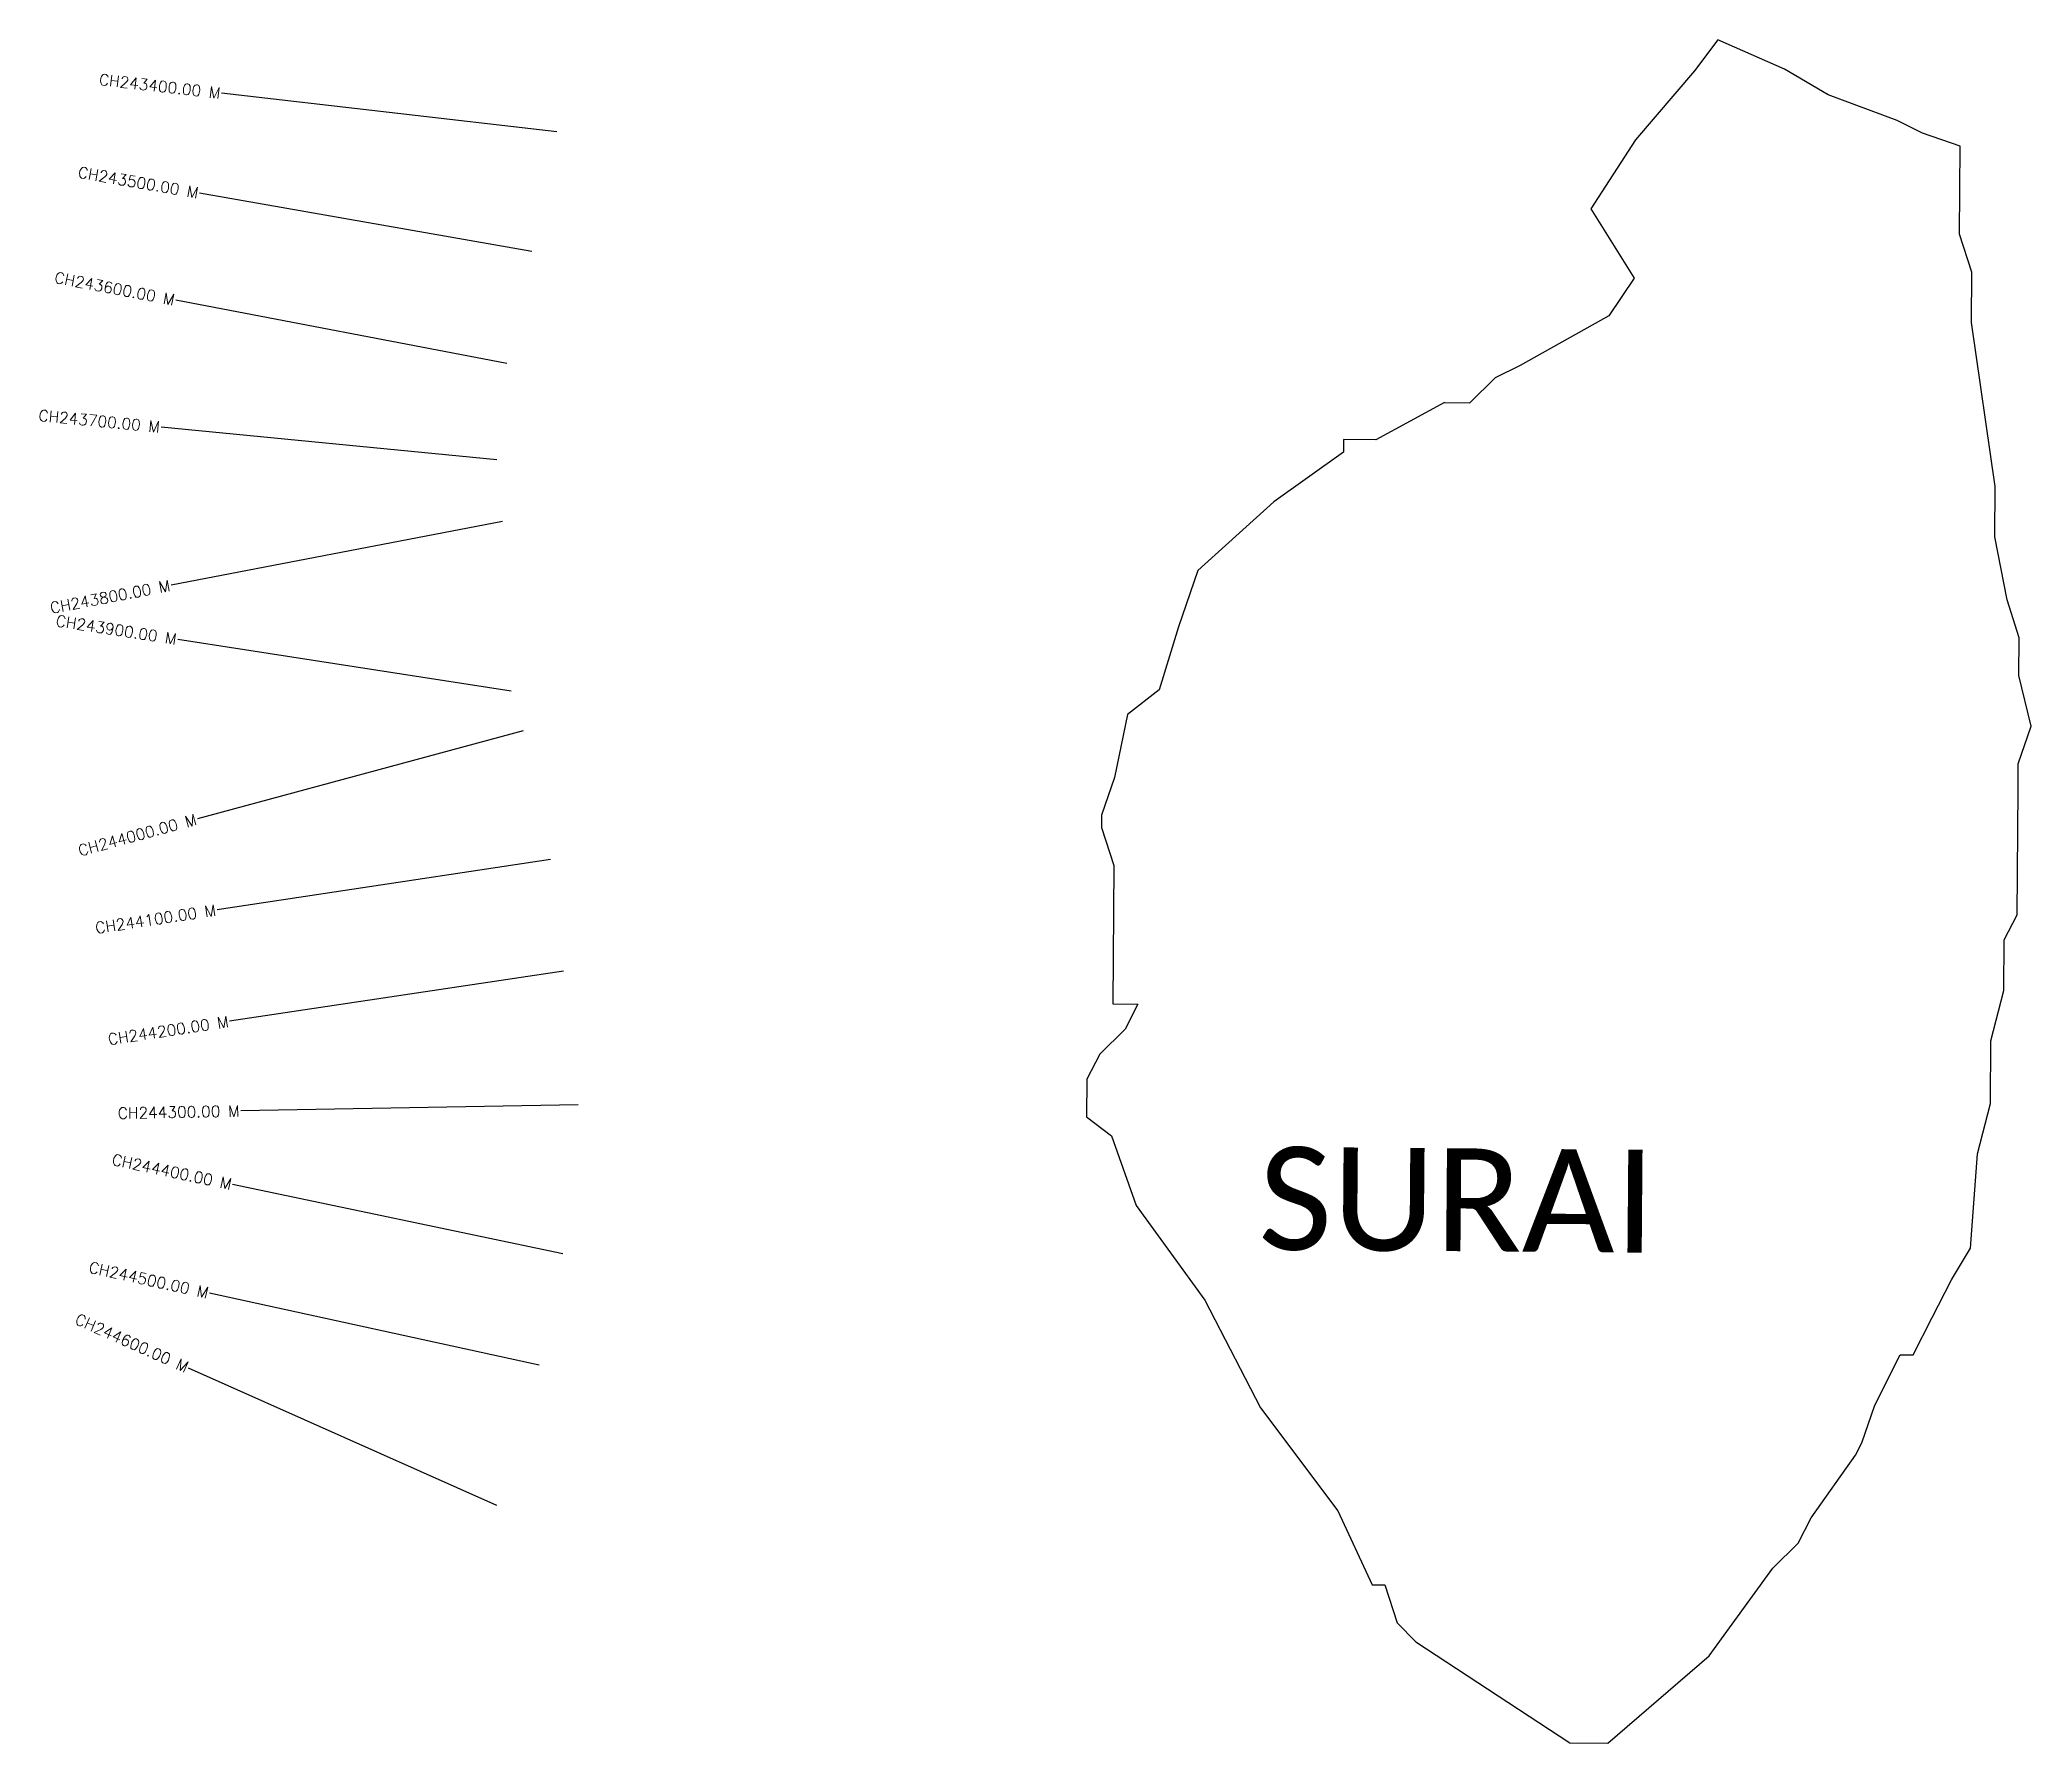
# Model space of a CAD drawing. Header units: metres. Extents: x 279198 to 280968, y 2047120 to 2048635.
import ezdxf
from ezdxf.enums import TextEntityAlignment as Align

# ---------------------------------------------------------------- set-up
doc = ezdxf.new("R2010")
doc.units = ezdxf.units.M
for name, color, linetype in [('CS', 134, 'Continuous'), ('CSMark', 6, 'Continuous'), ('village', 3, 'Continuous'), ('VILLAGE NAME', 250, 'Continuous')]:
    doc.layers.add(name, color=color, linetype=linetype)
doc.styles.get("Standard").update_dxf_attribs({"font": 'simplex.shx'})

msp = doc.modelspace()

# ---------------------------------------------------------------- linework, layer by layer
at = {"color": 6, "flags": 128}
msp.add_lwpolyline([(280446.6, 2048312.1), (280469, 2048311.9)], dxfattribs=at)
at = {"layer": 'CS'}
for p, q in [((279657.2, 2048552.7), (279359.1, 2048587)), ((279635.1, 2048446.5), (279339.6, 2048498.2)), ((279613, 2048346.7), (279318.4, 2048403)), ((279603.9, 2048261.2), (279305.4, 2048290.2)), ((279609, 2048206.2), (279314.3, 2048149.8)), ((279616.7, 2048055.5), (279320.2, 2048101.5)), ((279627.3, 2048020.3), (279337.7, 2047942)), ((279651.8, 2047905.9), (279355.2, 2047861.2)), ((279663.1, 2047806.5), (279366.4, 2047762)), ((279676.3, 2047687.9), (279376.3, 2047682.4)), ((279662.6, 2047555.2), (279369, 2047616.9)), ((279641.5, 2047456.2), (279348.5, 2047520.3)), ((279604.1, 2047331.7), (279329.9, 2047453.6))]:
    msp.add_line(p, q, dxfattribs=at)
at = {"layer": 'village', "color": 6}
msp.add_lwpolyline([(280446.6, 2048312.1), (280385.5, 2048279), (280356.9, 2048279.2), (280356.8, 2048268), (280295, 2048223.8), (280227.3, 2048162.8), (280210.2, 2048112.6), (280192.9, 2048056.8), (280164.8, 2048034.7), (280153.2, 2047978.8), (280141.7, 2047945.4), (280141.6, 2047934.2), (280152.6, 2047900.5), (280151.6, 2047777.5), (280173.9, 2047777.3), (280162.6, 2047755), (280140, 2047732.8), (280128.7, 2047710.6), (280128.4, 2047677), (280150.6, 2047660.1), (280172.5, 2047598.4), (280233.4, 2047514), (280282.9, 2047418.5), (280351.8, 2047326.9), (280382.4, 2047261.1), (280393.6, 2047261), (280404.5, 2047227.4), (280421.1, 2047210.5), (280558.2, 2047120.5), (280591.8, 2047120.3), (280682, 2047198), (280738.6, 2047275.9), (280761.1, 2047298.2), (280772.5, 2047320.5), (280812.1, 2047376.2), (280817.8, 2047387.3), (280829.3, 2047420.8), (280851.9, 2047465.4), (280863.2, 2047465.4), (280880.2, 2047498.8), (280897.3, 2047532.3), (280914.3, 2047560.2), (280920.6, 2047644.1), (280932.1, 2047688.8), (280932.5, 2047744.8), (280944.1, 2047789.5), (280944.4, 2047834.3), (280955.8, 2047856.6), (280956.7, 2047968.5), (280956.8, 2047990.9), (280968.3, 2048024.4), (280957.4, 2048069.3), (280957.7, 2048102.9), (280946.8, 2048136.6), (280936, 2048192.7), (280936.3, 2048237.5), (280915.1, 2048383.2), (280915.4, 2048428), (280904.4, 2048461.7), (280905, 2048540), (280871.5, 2048551.5), (280849.2, 2048562.9), (280787.8, 2048585.7), (280748.8, 2048608.4), (280689.7, 2048634.5), (280668.8, 2048607.1), (280616.3, 2048545.6), (280576.7, 2048484.4), (280615.3, 2048422.6), (280592.7, 2048389.2), (280514, 2048345.1), (280491.6, 2048334.1), (280469, 2048311.9)], dxfattribs=at)

# ---------------------------------------------------------------- texts
at = {"layer": 'CSMark'}
for s, rotation, p in [('CH243400.00 M', 353.4319, (279358.1, 2048587.1)), ('CH243500.00 M', 350.0758, (279338.6, 2048498.4)), ('CH243600.00 M', 349.1862, (279317.4, 2048403.2)), ('CH243700.00 M', 354.4479, (279304.4, 2048290.3)), ('CH243800.00 M', 10.8312, (279313.4, 2048149.6)), ('CH243900.00 M', 351.1751, (279319.2, 2048101.7)), ('CH244000.00 M', 15.1275, (279336.7, 2047941.8)), ('CH244100.00 M', 8.5816, (279354.2, 2047861)), ('CH244200.00 M', 8.517, (279365.5, 2047761.9)), ('CH244300.00 M', 1.0486, (279375.3, 2047682.3)), ('CH244400.00 M', 348.1309, (279368.1, 2047617.1)), ('CH244500.00 M', 347.6736, (279347.5, 2047520.5)), ('CH244600.00 M', 336.0342, (279329, 2047454))]:
    msp.add_text(s, height=10, rotation=rotation, dxfattribs=at).set_placement(p, align=Align.MIDDLE_RIGHT)
at = {"layer": 'VILLAGE NAME', "insert": (280281.7, 2047650.5), "char_height": 91.425, "attachment_point": 1, "rotation": 359.5442}
msp.add_mtext_dynamic_manual_height_columns('{\\fCalibri|b0|i0|c0|p34;SURAI}', width=798.716, gutter_width=457.1, heights=[0], dxfattribs=at)

doc.saveas('drawing.dxf')
